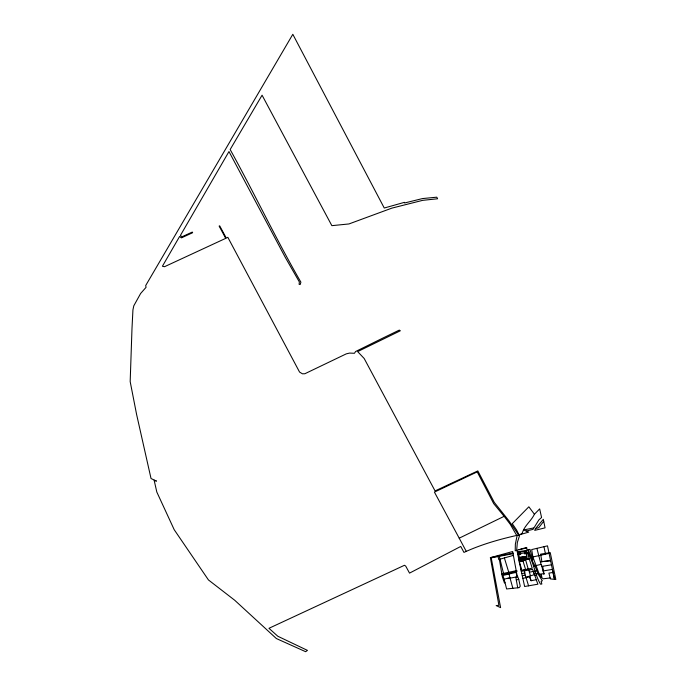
<?xml version="1.0" encoding="UTF-8"?>
<svg xmlns="http://www.w3.org/2000/svg" width="686" height="686" viewBox="0 0 686 686"><rect width="100%" height="100%" fill="white"/><g stroke="black" fill="none" stroke-linecap="round" stroke-linejoin="round"><path stroke-width="1.03" d="M535.543 528.606L534.686 530.389L545.061 527.851L543.329 519.311L535.543 528.606L538.767 527.671L543.689 521.317M534.428 514.268C531.11 521.086 524.438 525.622 522.303 532.996L519.285 535.312L516.464 529.798L512.262 523.675L528.855 506.8L534.428 514.268L539.659 508.883L541.58 517.501L538.862 519.911L533.073 529.326L526.282 531.084M503.507 573.402L499.288 556.303L491.219 557.864L500.6 607.625L496.175 605.584L498.893 605.292L490.387 557.667L512.665 551.51L516.498 572.261L502.992 575.434L505.025 582.68L504.45 582.98L502.332 576.746L499.417 559.596L498.825 559.665L498.079 556.552L513.128 553.688M536.195 579.713L537.918 584.189L528.563 585.827L525.956 577.252L534.505 574.611L536.341 579.679L531.118 580.725L529.635 576.78L522.826 578.392M504.141 516.326L493.697 503.618L477.216 471.874L434.418 492.102L459.208 538.176L504.141 516.326L510.238 524.284L517.03 535.998L515.358 544.152L515.212 550.789L516.661 550.386L517.338 542.472L519.405 536.118L508.892 520.743L494.289 502.401L477.833 470.905L435.07 490.936L364.18 358.486L357.646 351.601L400.35 330.781L399.303 330.095L383.114 337.949L355.571 351.541L354.448 353.281L349.594 353.084L346.276 353.865L304.841 373.75L302.432 373.81L299.559 372.061L227.838 237.322L226.286 238.042L219.666 225.831L219.134 226.08L225.72 238.351L164.537 266.7L162.411 266.237L179.612 236.456L181.396 237.888L192.629 232.708L192.277 232.074L181.936 236.816L180.418 235.435L228.978 151.546L285.196 257.216L299.345 281.929L299.122 284.338L300.176 284.536L300.897 282.178C275.866 238.934 254.429 193.349 230.153 149.531L262.069 95.2L331.861 225.66L348.942 223.953L391.895 208.124L422.696 200.338L437.582 198.777L436.785 197.182L422.542 198.563L404.654 202.97L404.38 202.361L384.254 208.021L292.819 34.3L145.698 285.539L146.049 287.323L140.639 293.479L133.796 305.819L132.938 309.866L131.986 328.603L130.177 381.596L136.591 414.404L151.031 478.519L156.477 481.109L154.136 480.243L156.82 492.042L174.21 529.712L208.441 579.936L234.732 600.267L276.364 638.546L305.639 651.7L307.457 650.388L277.83 636.256L268.963 628.299L404.483 565.273L405.718 566.104L409.533 573.119L460.752 546.45L463.959 552.41C481.375 544.392 499.948 539.127 518.616 535.011M504.013 579.267L509.904 577.569L509.063 574.216M533.597 566.284L534.909 565.796L538.536 574.757L542.369 580.802L541.134 581.299L541.846 584.035L540.517 584.18C534.531 574.233 534.042 562.066 527.414 552.513L526.471 552.667L526.153 550.566M531.05 557.615L532.044 557.298L530.038 549.409L527.92 549.64L528.246 552.402L532.782 560.016L532.044 557.298M517.218 551.75L527.028 550.446L526.642 547.428L516.978 550.292L519.233 561.68L529.189 558.747L532.199 568.145L521.154 570.615L524.627 586.496L528.563 585.827M525.587 559.793L522.878 560.608L525.639 569.637L528.229 569.063L525.587 559.793L529.189 558.747L527.414 552.513M520.305 534.531L528.76 532.113L523.564 529.961L533.528 527.98M499.94 559.193L513.488 555.351M526.702 547.968L519.053 549.675M541.897 561.654L540.645 561.791L550.481 560.659L541.897 561.654L540.619 554.142L550.241 552.624L555.823 579.499L554.485 579.344L547.505 545.85L531.701 549.58L532.868 556.955L539.256 574.191L543.809 573.685L544.024 574.233L542.669 566.267L541.829 566.396L541.048 564.372L536.889 548.354M522.252 575.794L525.107 575.022L524.533 570.829L532.585 569.371L534.866 575.58L536.392 575.245M490.387 557.667L512.999 553.07M532.868 556.955L548.997 553.388M517.733 587.799L516.284 579.953L518.745 579.353L520.245 586.196L519.199 587.653L506.602 588.957L505.025 582.68M525.639 569.637L521.154 570.615L519.285 561.911L523.118 561.002M535.792 565.607L541.048 564.372M502.006 574.791L517.021 571.404L516.824 570.555L501.826 573.753M516.438 571.541L509.038 573.213L504.373 557.932M521.797 573.599L524.85 573.007M507.769 578.581L517.673 576.729L518.745 579.353M529.395 572.15L537.052 570.803M541.829 566.396L543.055 570.966L552.359 569.406L554.485 579.344L550.438 578.924L548.903 573.11L553.01 572.441M542.669 566.267L551.381 564.844M521.3 571.301L524.533 570.829M516.507 574.474L517.673 576.729L517.081 576.84L516.043 572.381M520.871 569.311L521.609 569.208L519.285 561.911M539.256 574.191L540.997 576.737L541.786 576.634L541.177 574.405M518.607 553.816L520.322 553.585L520.065 551.973M520.537 553.431L526.222 552.796M519.165 557.341L526.779 556.329M550.129 577.955L543.098 578.812L540.997 576.737M535.98 573.788L538.158 573.882M531.53 559.63L534.909 565.796M459.208 538.176L466.283 551.398M525.107 575.022L526.102 577.629M529.489 576.377L531.118 580.725M533.331 571.455L534.505 574.611M528.374 549.589L530.947 557.426M512.862 588.305L509.904 577.569M528.786 570.032L530.458 575.88M543.055 570.966L543.809 573.685M516.901 574.414L516.498 572.261M545.464 554.056L543.964 546.682M525.545 551.252L525.93 553.722L524.627 553.894L524.233 551.424M525.09 556.861L525.476 559.33M523.778 557.032L524.173 559.502M522.475 557.203L522.861 559.673M520.305 551.947L520.691 554.417L518.076 554.768L517.69 552.299L525.973 551.192L527.097 558.361L519.491 559.373L518.359 552.204M521.163 557.384L521.549 559.845M518.993 552.119L519.388 554.588M519.851 557.555L520.237 560.025M515.863 577.063L516.284 579.953M526.402 556.68L518.539 557.727L518.933 560.196L526.788 559.15L526.402 556.68"/></g></svg>
